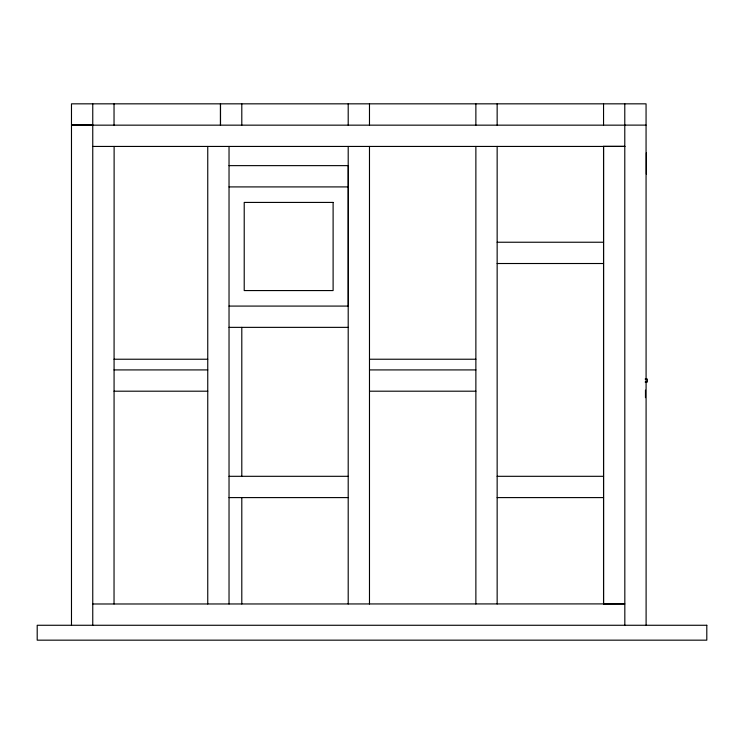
<?xml version="1.0" encoding="UTF-8"?>
<svg xmlns="http://www.w3.org/2000/svg" width="744" height="744" viewBox="0 0 744 744"><rect width="100%" height="100%" fill="white"/><g stroke="black" fill="none" stroke-linecap="round" stroke-linejoin="round"><path stroke-width="1.12" d="M624.83 146.354L603.551 146.354L603.551 603.951L624.83 603.905L92.758 603.989M92.758 125.113L71.48 125.113L92.758 125.159M624.783 125.113L646.062 125.113M71.48 125.159L624.83 125.159M92.758 146.438L624.83 146.438M229.031 165.633L348.285 165.633L348.285 306.082L229.031 306.082M229.031 186.911L348.285 186.911M497.15 242.237L603.551 242.237M497.15 263.516L603.551 263.516M229.031 327.36L348.201 327.36M114.037 359.231L207.753 359.231M369.48 359.231L475.872 359.231M114.037 369.917L207.753 369.917M369.48 369.917L475.872 369.917M645.15 379.059L647.382 379.059L647.382 382.025L645.15 382.025M114.037 391.195L207.753 391.195M369.48 391.195L475.872 391.195M229.031 476.309L348.201 476.309M497.15 476.309L603.551 476.309M229.031 497.596L348.201 497.596M497.15 497.596L603.551 497.596M646.369 152.827L646.369 174.105M646.108 625.267L646.062 103.835L71.48 103.835L71.48 625.267M645.466 390.126L645.466 397.659M624.783 103.835L624.83 625.267M603.551 103.881L603.551 125.159M603.551 146.354L603.551 603.989M497.15 103.881L497.15 125.159M497.15 146.401L497.15 603.989M475.872 103.881L475.872 125.159M475.872 146.438L475.872 603.989M369.48 103.881L369.48 125.159M369.48 146.438L369.48 603.989M348.201 103.881L348.201 125.159M348.201 146.438L348.201 603.989M241.8 103.881L241.8 125.159M241.8 327.36L241.8 476.309M241.8 497.596L241.8 603.989M229.031 146.438L229.031 603.989M220.522 103.881L220.522 125.159M220.438 103.881L220.438 125.159M207.753 146.438L207.753 603.989M114.037 103.881L114.037 125.159M114.12 146.438L114.037 603.989M92.758 103.835L92.758 625.267M333.107 202.424L244.218 202.424L244.218 290.569L333.107 290.569L333.107 202.424M706.8 625.267L37.2 625.267L37.2 640.166L706.8 640.166L706.8 625.267"/></g></svg>
